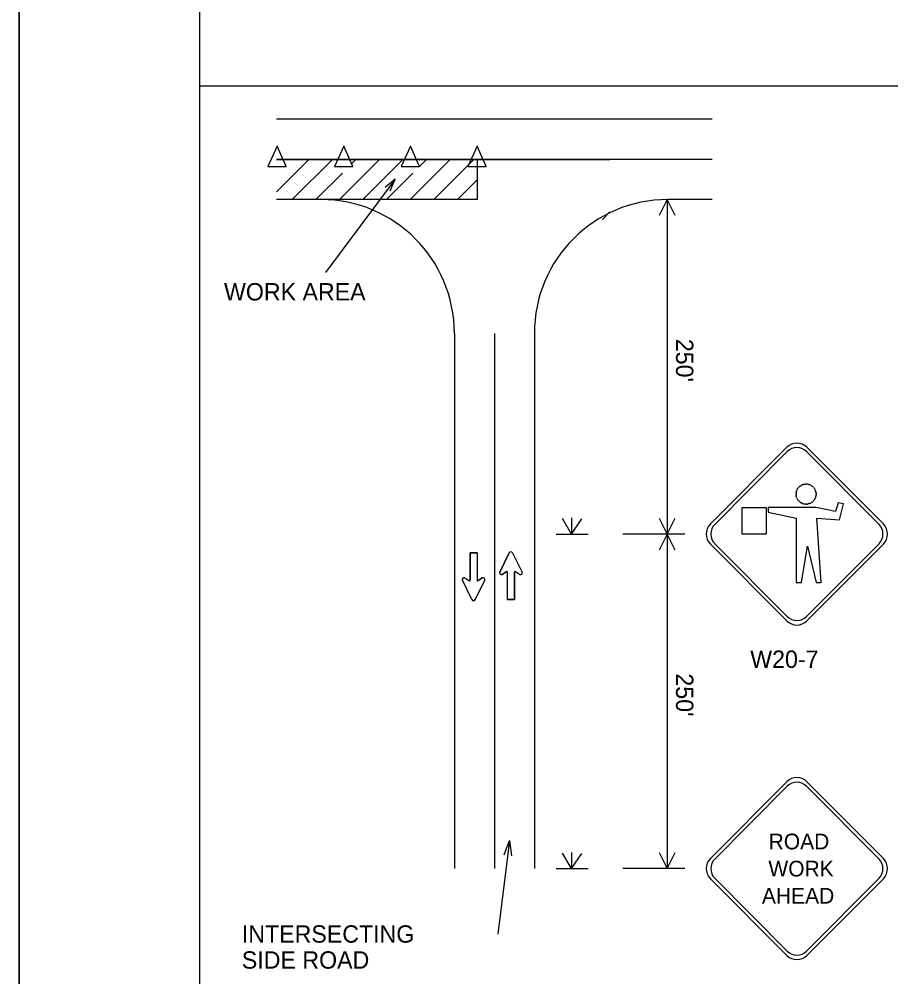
# Model space of a CAD drawing. Extents: x 0 to 34, y -0.3 to 22.
# Drawn here: x 0 to 6.04, y 3.42 to 10.06 of the extents above; entities that cross this region are included whole.
import ezdxf

# ---------------------------------------------------------------- set-up
doc = ezdxf.new("R2010")
doc.units = 0
for name, color, linetype in [('Level 1', 7, 'Continuous'), ('PlotBorder', 7, 'Continuous'), ('SHADE-GENERIC', 7, 'Continuous'), ('SHT-BNDRY', 7, 'Continuous'), ('SHT-FENCE', 7, 'Continuous')]:
    doc.layers.add(name, color=color, linetype=linetype)

msp = doc.modelspace()

# ---------------------------------------------------------------- linework, layer by layer
at = {"layer": 'Level 1'}
for p, q in [((1.25, 9.5943), (28.885, 9.5943)), ((4.7987, 9.3631), (1.7829, 9.3631)), ((1.7865, 9.1755), (1.7221, 9.0368)), ((1.8489, 9.0368), (1.7865, 9.1755)), ((2.2481, 9.1755), (2.1837, 9.0368)), ((2.3105, 9.0368), (2.2481, 9.1755)), ((2.7097, 9.1755), (2.6453, 9.0368)), ((2.772, 9.0368), (2.7097, 9.1755)), ((3.1713, 9.1755), (3.1069, 9.0368)), ((3.2336, 9.0368), (3.1713, 9.1755)), ((1.7221, 9.0368), (1.8489, 9.0368)), ((4.7987, 9.0851), (1.7829, 9.0851)), ((1.7829, 9.0851), (4.0913, 9.0851)), ((1.7829, 8.8613), (2.0058, 9.0851)), ((1.8382, 9.0809), (1.8424, 9.0851)), ((1.8911, 8.807), (2.1692, 9.0851)), ((2.1837, 9.0368), (2.3105, 9.0368)), ((2.2184, 8.807), (2.4959, 9.0851)), ((2.3023, 9.0549), (2.3326, 9.0851)), ((2.381, 8.807), (2.6579, 9.0851)), ((2.6453, 9.0368), (2.772, 9.0368)), ((2.7082, 8.807), (2.9847, 9.0851)), ((2.7724, 9.0359), (2.8214, 9.0851)), ((2.8716, 8.807), (3.1481, 9.0851)), ((3.1069, 9.0368), (3.2336, 9.0368)), ((3.1713, 9.0851), (3.1713, 8.807)), ((2.0549, 8.807), (2.2382, 8.9906)), ((2.5448, 8.807), (2.7274, 8.9906)), ((2.6032, 8.9483), (2.122, 8.3005)), ((2.6032, 8.9483), (2.5337, 8.8914)), ((2.5692, 8.8666), (2.6032, 8.9483)), ((3.0346, 8.807), (3.1713, 8.9442)), ((3.1713, 8.807), (1.7829, 8.807)), ((4.4884, 8.807), (4.4873, 8.807)), ((4.4884, 8.807), (4.4873, 8.807)), ((4.4873, 8.807), (4.4873, 4.1729)), ((4.7987, 8.807), (4.4909, 8.807)), ((4.0386, 8.6681), (4.0912, 8.7209)), ((3.0138, 7.8802), (3.0138, 4.1729)), ((3.2908, 7.8802), (3.2908, 4.1729)), ((3.5677, 7.8802), (3.5677, 4.1729)), ((4.7869, 6.5599), (5.3161, 7.0912)), ((4.8168, 6.5564), (5.3197, 7.0611)), ((5.4519, 7.0611), (5.9548, 6.5564)), ((5.4555, 7.0912), (5.9847, 6.5599)), ((5.4223, 6.8305), (5.4279, 6.8324)), ((5.4334, 6.8342), (5.4279, 6.8324)), ((5.4334, 6.8342), (5.4408, 6.8361)), ((5.4445, 6.8361), (5.4408, 6.8361)), ((5.4445, 6.8361), (5.45, 6.8361)), ((5.4583, 6.8361), (5.45, 6.8361)), ((5.4657, 6.8342), (5.4583, 6.8361)), ((5.4657, 6.8342), (5.4694, 6.8333)), ((5.4749, 6.8315), (5.4694, 6.8333)), ((5.3798, 6.7777), (5.3817, 6.7824)), ((5.3798, 6.7777), (5.3798, 6.7712)), ((5.3798, 6.7657), (5.3798, 6.7712)), ((5.3798, 6.7657), (5.3798, 6.761)), ((5.3835, 6.7879), (5.3817, 6.7824)), ((5.3835, 6.7879), (5.3854, 6.7935)), ((5.3882, 6.799), (5.3854, 6.7935)), ((5.3882, 6.799), (5.3918, 6.8064)), ((5.3955, 6.8102), (5.3918, 6.8064)), ((5.3955, 6.8102), (5.3992, 6.8157)), ((5.4029, 6.8185), (5.3992, 6.8157)), ((5.4029, 6.8185), (5.4075, 6.8222)), ((5.4112, 6.825), (5.4075, 6.8222)), ((5.4112, 6.825), (5.4168, 6.8287)), ((5.4223, 6.8305), (5.4168, 6.8287)), ((5.4749, 6.8315), (5.4786, 6.8296)), ((5.4823, 6.8287), (5.4786, 6.8296)), ((5.4823, 6.8287), (5.4879, 6.825)), ((5.4925, 6.8222), (5.4879, 6.825)), ((5.4925, 6.8222), (5.4971, 6.8176)), ((5.5008, 6.8139), (5.4971, 6.8176)), ((5.5008, 6.8139), (5.5036, 6.8102)), ((5.5072, 6.8064), (5.5036, 6.8102)), ((5.5072, 6.8064), (5.51, 6.8009)), ((5.5128, 6.7953), (5.51, 6.8009)), ((5.5128, 6.7953), (5.5146, 6.7916)), ((5.5156, 6.787), (5.5146, 6.7916)), ((5.5156, 6.787), (5.5174, 6.7824)), ((5.5183, 6.7768), (5.5174, 6.7824)), ((5.5183, 6.7768), (5.5192, 6.7712)), ((5.5192, 6.7675), (5.5192, 6.7712)), ((5.5192, 6.7675), (5.5192, 6.7629)), ((5.3817, 6.7555), (5.3798, 6.761)), ((5.3817, 6.7555), (5.3817, 6.7499)), ((5.3835, 6.7444), (5.3817, 6.7499)), ((5.3835, 6.7444), (5.3854, 6.7388)), ((5.3872, 6.7342), (5.3854, 6.7388)), ((5.3872, 6.7342), (5.39, 6.7305)), ((5.3928, 6.7267), (5.39, 6.7305)), ((5.3928, 6.7267), (5.3946, 6.723)), ((5.3946, 6.723), (5.3983, 6.7193)), ((5.3983, 6.7193), (5.402, 6.7165)), ((5.402, 6.7165), (5.4057, 6.7128)), ((5.4085, 6.711), (5.4057, 6.7128)), ((5.4085, 6.711), (5.4131, 6.7073)), ((5.4177, 6.7054), (5.4131, 6.7073)), ((5.4177, 6.7054), (5.4242, 6.7017)), ((5.4297, 6.6989), (5.4242, 6.7017)), ((5.4629, 6.6989), (5.4694, 6.7008)), ((5.474, 6.7017), (5.4694, 6.7008)), ((5.474, 6.7017), (5.4796, 6.7036)), ((5.4832, 6.7064), (5.4796, 6.7036)), ((5.4832, 6.7064), (5.4869, 6.7082)), ((5.4916, 6.711), (5.4869, 6.7082)), ((5.4916, 6.711), (5.4952, 6.7138)), ((5.4989, 6.7175), (5.4952, 6.7138)), ((5.4989, 6.7175), (5.5026, 6.7221)), ((5.5045, 6.7249), (5.5026, 6.7221)), ((5.5072, 6.7286), (5.5045, 6.7249)), ((5.5072, 6.7286), (5.5091, 6.7323)), ((5.5119, 6.736), (5.5091, 6.7323)), ((5.5119, 6.736), (5.5146, 6.7416)), ((5.5165, 6.749), (5.5146, 6.7453)), ((5.5146, 6.7453), (5.5146, 6.7416)), ((5.5165, 6.749), (5.5174, 6.7536)), ((5.5183, 6.7583), (5.5174, 6.7536)), ((5.5183, 6.7583), (5.5192, 6.7629)), ((5.6725, 6.7054), (5.654, 6.6461)), ((5.7094, 6.6989), (5.6725, 6.7054)), ((5.0069, 6.4895), (5.0069, 6.6748)), ((5.0069, 6.6748), (5.1731, 6.6748)), ((5.1731, 6.6748), (5.1731, 6.4895)), ((5.5192, 6.6748), (5.1878, 6.6748)), ((5.1878, 6.6748), (5.1878, 6.6406)), ((5.1878, 6.6406), (5.3798, 6.6007)), ((5.4297, 6.6989), (5.4352, 6.6989)), ((5.4426, 6.6971), (5.4352, 6.6989)), ((5.4426, 6.6971), (5.4472, 6.6971)), ((5.4537, 6.6971), (5.4472, 6.6971)), ((5.4537, 6.6971), (5.4592, 6.698)), ((5.4629, 6.6989), (5.4592, 6.698)), ((5.654, 6.6461), (5.5192, 6.6748)), ((5.6799, 6.5877), (5.7094, 6.6989)), ((3.8253, 6.49), (3.7622, 6.5972)), ((3.8253, 6.49), (3.8969, 6.596)), ((3.827, 6.49), (3.827, 6.6014)), ((5.3798, 6.6007), (5.3798, 6.154)), ((5.5543, 6.154), (5.5248, 6.6007)), ((5.5248, 6.6007), (5.6799, 6.5877)), ((3.7197, 6.49), (3.8305, 6.49)), ((3.8305, 6.49), (3.9415, 6.49)), ((3.9415, 6.49), (3.9415, 6.49)), ((4.6104, 6.49), (4.1795, 6.49)), ((4.4884, 6.49), (4.4873, 6.49)), ((4.4884, 6.49), (4.4873, 6.49)), ((5.1731, 6.4895), (5.0069, 6.4895)), ((5.3161, 5.8889), (4.7869, 6.4202)), ((5.3197, 5.919), (4.8168, 6.4235)), ((5.4186, 6.154), (5.4602, 6.4052)), ((5.9548, 6.4235), (5.4519, 5.919)), ((5.9847, 6.4202), (5.4555, 5.8889)), ((5.4602, 6.4052), (5.5202, 6.154)), ((3.1223, 6.3601), (3.1223, 6.1717)), ((3.1715, 6.3601), (3.1223, 6.3601)), ((3.1715, 6.3601), (3.1715, 6.1714)), ((3.3945, 6.3609), (3.3281, 6.2268)), ((3.4167, 6.3607), (3.4834, 6.2268)), ((3.1358, 6.0362), (3.0691, 6.17)), ((3.0869, 6.1862), (3.1145, 6.1674)), ((3.1578, 6.036), (3.2244, 6.17)), ((3.2067, 6.1859), (3.1792, 6.1674)), ((3.3318, 6.2345), (3.3318, 6.2345)), ((3.3458, 6.2111), (3.3734, 6.2294)), ((3.3811, 6.0368), (3.3811, 6.2255)), ((3.4303, 6.0368), (3.4303, 6.2253)), ((3.4654, 6.2108), (3.4379, 6.2294)), ((3.2207, 6.1624), (3.2207, 6.1624)), ((5.3798, 6.154), (5.4186, 6.154)), ((5.5202, 6.154), (5.5543, 6.154)), ((3.3811, 6.0368), (3.4303, 6.0368)), ((4.7869, 4.2431), (5.3161, 4.7743)), ((4.8168, 4.2396), (5.3196, 4.7443)), ((5.4519, 4.7443), (5.9547, 4.2396)), ((5.4555, 4.7743), (5.9846, 4.2431)), ((3.3966, 4.3669), (3.3147, 3.719)), ((3.3586, 4.2691), (3.3966, 4.3669)), ((3.3966, 4.3669), (3.4091, 4.2627)), ((3.8253, 4.1729), (3.7622, 4.2801)), ((3.8253, 4.1729), (3.8969, 4.2789)), ((3.827, 4.1729), (3.827, 4.2843)), ((3.7197, 4.1729), (3.8305, 4.1729)), ((3.8305, 4.1729), (3.9415, 4.1729)), ((3.9415, 4.1729), (3.9415, 4.1729)), ((4.6104, 4.1729), (4.1795, 4.1729)), ((5.3161, 3.5721), (4.7869, 4.1033)), ((5.3196, 3.6021), (4.8168, 4.1067)), ((5.9547, 4.1067), (5.4519, 3.6021)), ((5.9846, 4.1033), (5.4555, 3.5721))]:
    msp.add_line(p, q, dxfattribs=at)
for points in [[(4.5427, 8.6958), (4.4873, 8.807), (4.4319, 8.6958)], [(4.5427, 8.6958), (4.4873, 8.807), (4.4319, 8.6958)], [(4.4319, 6.6012), (4.4873, 6.49), (4.5427, 6.6012)], [(4.5427, 6.3787), (4.4873, 6.49), (4.4319, 6.3787)], [(4.5427, 6.3787), (4.4873, 6.49), (4.4319, 6.3787)], [(4.4319, 4.2841), (4.4873, 4.1729), (4.5427, 4.2841)]]:
    msp.add_lwpolyline(points, dxfattribs=at)
for centre, major_axis, start_param, end_param in [((2.0906, 7.8802), (0, 0.9268), 4.712389, 6.283185), ((4.4909, 7.8802), (0, -0.9268), 3.141593, 4.712389), ((5.3858, 7.0213), (0, 0.0989), 5.497787, 7.068583), ((5.3857, 6.9947), (0, 0.0939), 5.497787, 7.068583), ((4.8566, 6.4901), (0, -0.0989), 3.926991, 5.497787), ((4.883, 6.49), (0, -0.0939), 3.926991, 5.497787), ((5.8885, 6.49), (0, 0.0939), 3.926991, 5.497787), ((5.9149, 6.4901), (0, 0.0989), 3.926991, 5.497787), ((3.4055, 6.3552), (0, 0.0124), 5.175993, 7.390797), ((3.0802, 6.1756), (0, -0.0124), 2.5538, 5.176247), ((3.1174, 6.1715), (0, -0.00494), 5.694748, 7.854192), ((3.1764, 6.1715), (0, -0.00494), 4.712599, 6.872042), ((3.2136, 6.1756), (0, 0.0124), 4.248951, 6.871398), ((3.3388, 6.2213), (0, -0.0124), 4.248951, 6.871398), ((3.376, 6.2254), (0, 0.00494), 4.712599, 6.872042), ((3.4351, 6.2254), (0, 0.00494), 5.694748, 7.854192), ((3.4723, 6.2213), (0, 0.0124), 2.5538, 5.176247), ((3.1469, 6.0416), (0, -0.0124), 5.175993, 7.390797), ((5.3857, 5.9853), (0, 0.0939), 2.356194, 3.926991), ((5.3858, 5.9588), (0, 0.0989), 2.356194, 3.926991), ((5.3857, 4.7044), (0, 0.0989), 5.497787, 7.068583), ((5.3857, 4.6778), (0, 0.0939), 5.497787, 7.068583), ((4.8566, 4.1732), (0, -0.0989), 3.926991, 5.497787), ((4.883, 4.1731), (0, -0.0939), 3.926991, 5.497787), ((5.8885, 4.1731), (0, 0.0939), 3.926991, 5.497787), ((5.9149, 4.1732), (0, 0.0989), 3.926991, 5.497787), ((5.3857, 3.6684), (0, 0.0939), 2.356194, 3.926991), ((5.3857, 3.6419), (0, 0.0989), 2.356194, 3.926991)]:
    msp.add_ellipse(centre, major_axis=major_axis, ratio=0.996122, start_param=start_param, end_param=end_param, dxfattribs=at)
at = {"layer": 'PlotBorder'}
msp.add_lwpolyline([(0, 0), (34, 0), (34, 22), (0, 22)], close=True, dxfattribs=at)
at = {"layer": 'SHADE-GENERIC'}
for p, q in [((3.1223, 6.3601), (3.1715, 6.3601)), ((3.1223, 6.1717), (3.1223, 6.3601)), ((3.1715, 6.3601), (3.1715, 6.1714)), ((3.3281, 6.2268), (3.3945, 6.3609)), ((3.4167, 6.3607), (3.4834, 6.2268)), ((3.1358, 6.0362), (3.0691, 6.17)), ((3.0869, 6.1862), (3.1145, 6.1674)), ((3.2244, 6.17), (3.1578, 6.036)), ((3.1792, 6.1674), (3.2067, 6.1859)), ((3.3734, 6.2294), (3.3458, 6.2111)), ((3.3811, 6.0368), (3.3811, 6.2255)), ((3.4303, 6.2253), (3.4303, 6.0368)), ((3.4654, 6.2108), (3.4379, 6.2294)), ((3.4303, 6.0368), (3.3811, 6.0368))]:
    msp.add_line(p, q, dxfattribs=at)
for centre, major_axis, start_param, end_param in [((3.4055, 6.3552), (0, 0.0124), 5.175993, 7.390797), ((3.0802, 6.1756), (0, -0.0124), 2.5538, 5.176247), ((3.1174, 6.1715), (0, -0.00494), 5.694748, 7.854192), ((3.1764, 6.1715), (0, -0.00494), 4.712599, 6.872042), ((3.2136, 6.1756), (0, 0.0124), 4.248951, 6.871398), ((3.3388, 6.2213), (0, -0.0124), 4.248951, 6.871398), ((3.4723, 6.2213), (0, 0.0124), 2.5538, 5.176247), ((3.1469, 6.0416), (0, -0.0124), 5.175993, 7.390797)]:
    msp.add_ellipse(centre, major_axis=major_axis, ratio=0.996122, start_param=start_param, end_param=end_param, dxfattribs=at)
at = {"layer": 'SHT-BNDRY'}
msp.add_lwpolyline([(1.25, 0.5), (33.5, 0.5), (33.5, 21.5), (1.25, 21.5)], close=True, dxfattribs=at)
at = {"layer": 'SHT-FENCE'}
msp.add_lwpolyline([(0, 22), (34, 22), (34, 0), (0, 0)], close=True, dxfattribs=at)

# ---------------------------------------------------------------- texts
at = {"layer": 'Level 1'}
for s, height, p in [('WORK AREA', 0.12, (1.4186, 8.1081)), ('W20-7', 0.12, (5.0628, 5.5635)), ('ROAD', 0.10874, (5.1902, 4.3065)), ('WORK', 0.10874, (5.1886, 4.1187)), ('AHEAD', 0.10874, (5.1437, 3.9309)), ('INTERSECTING', 0.12, (1.5421, 3.6603)), ('SIDE ROAD', 0.12, (1.5421, 3.4803))]:
    msp.add_text(s, height=height, dxfattribs=at).set_placement(p)
for p in [(4.5488, 7.8421), (4.5488, 5.525)]:
    msp.add_text("250'", height=0.12, rotation=270, dxfattribs=at).set_placement(p)

doc.saveas('drawing.dxf')
